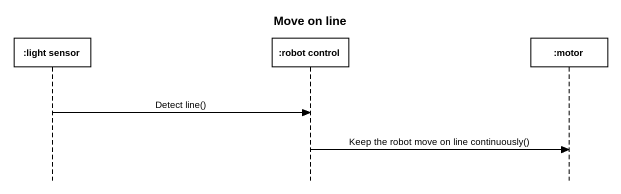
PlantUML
@startuml
title Move on line
hide footbox
participant ":light sensor" as light_sensor
participant ":robot control" as robot_control
participant ":motor" as motor

light_sensor -> robot_control : Detect line()
robot_control -> motor : Keep the robot move on line continuously()
@enduml
